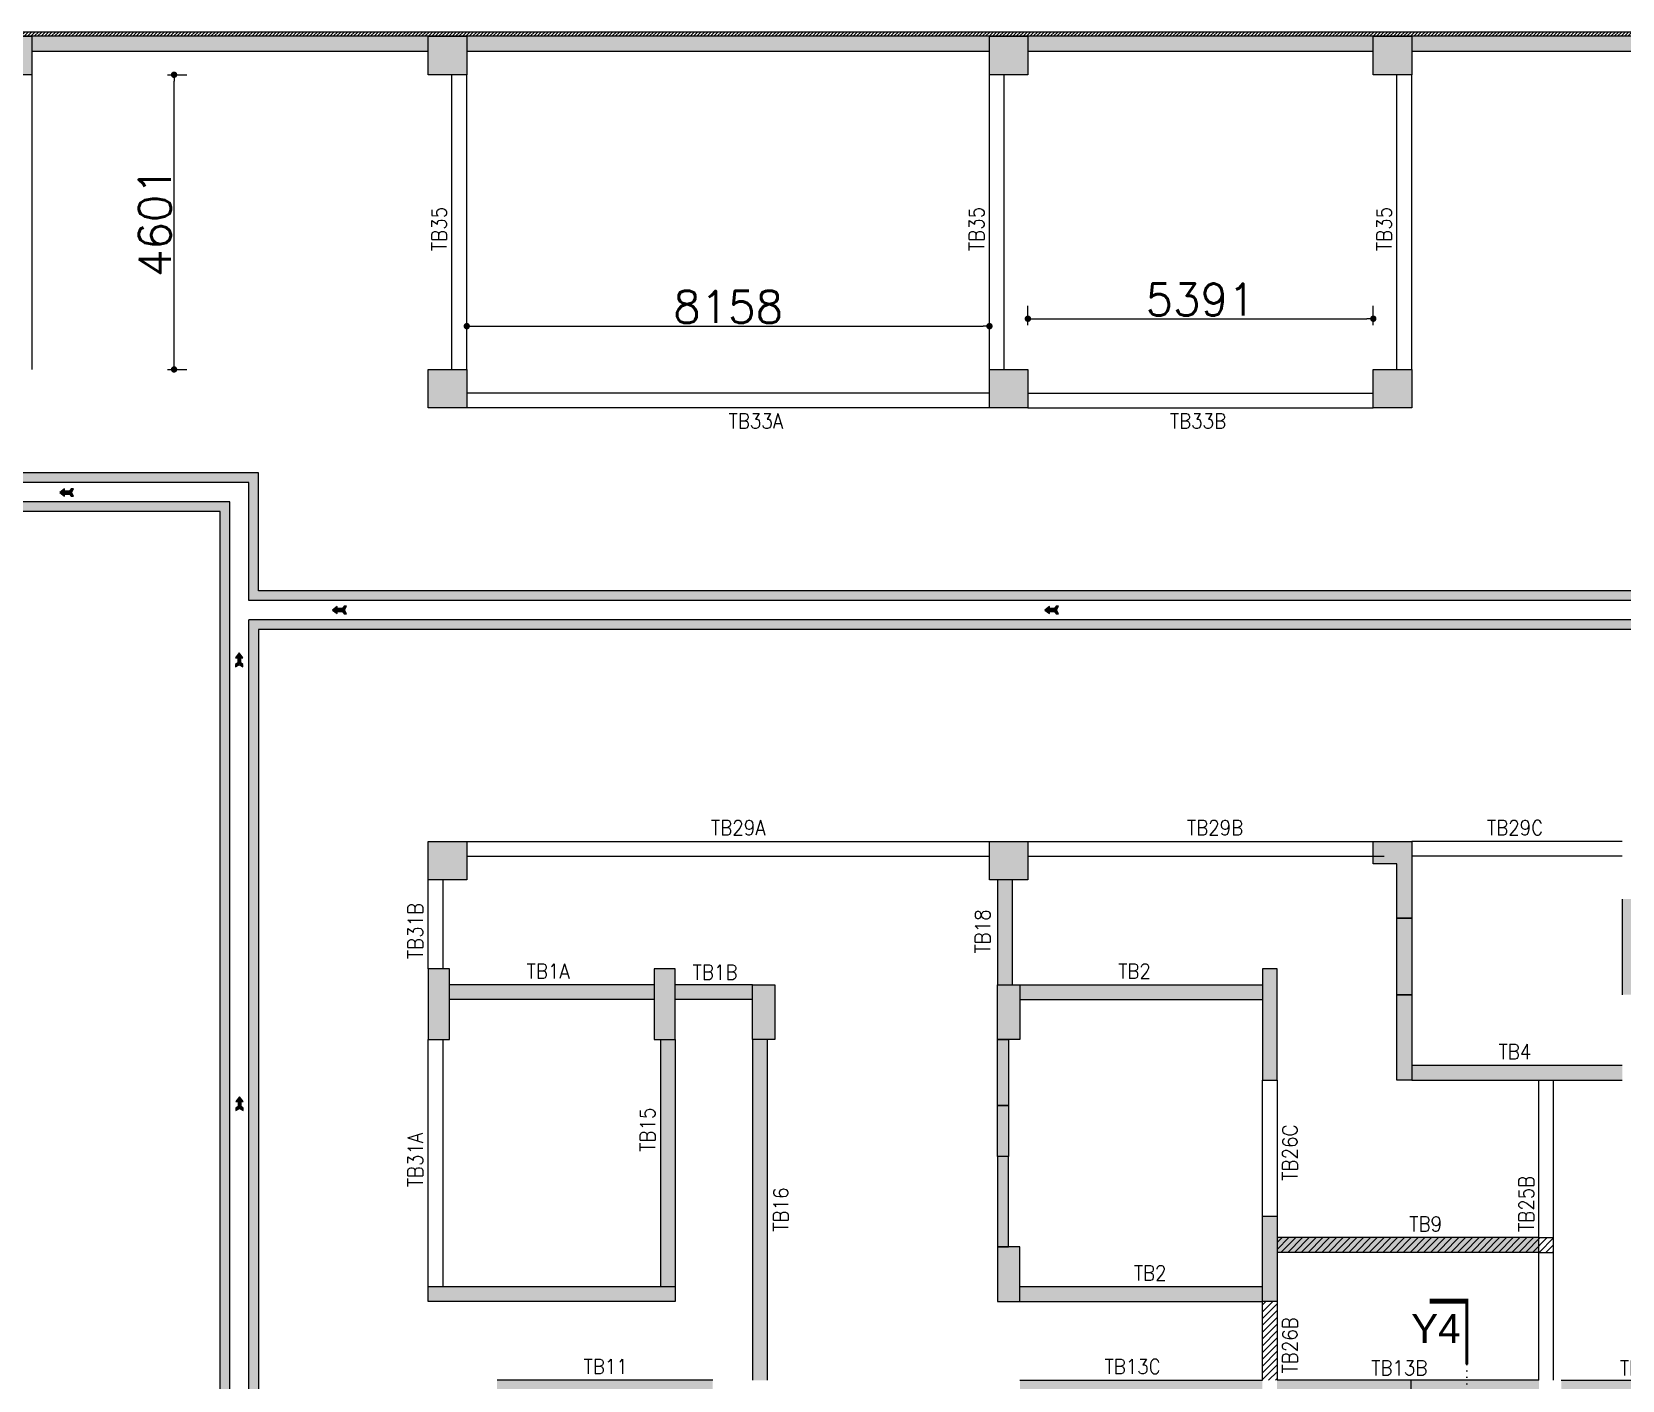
# Model space of a CAD drawing. Extents: x -200722 to 834823, y -494970 to 88783.
# Drawn here: x 270406 to 295228, y -300442 to -279397 of the extents above; entities that cross this region are included whole.
import ezdxf
from ezdxf.enums import TextEntityAlignment as Align

# ---------------------------------------------------------------- set-up
doc = ezdxf.new("R2010")
doc.units = 0
doc.header["$LTSCALE"] = 100
doc.header["$MEASUREMENT"] = 0
doc.header["$PDMODE"] = 34
doc.linetypes.add('DOT', pattern=[0.25, 0, -0.25])
doc.linetypes.add('HIDDEN', pattern=[0.375, 0.25, -0.125])
doc.layers.get('0').update_dxf_attribs({"linetype": 'CONTINUOUS'})
doc.layers.get('DEFPOINTS').update_dxf_attribs({"linetype": 'CONTINUOUS'})
doc.layers.add('1_STAIRS', color=6, linetype='CONTINUOUS', lineweight=5)
doc.layers.add('HATCH', color=252, linetype='CONTINUOUS', lineweight=30)
for name, color, linetype in [('B_NO', 3, 'CONTINUOUS'), ('B_PLAN', 3, 'CONTINUOUS'), ('COL', 150, 'CONTINUOUS'), ('COL. SHED. STEEL.', 6, 'CONTINUOUS'), ('COL_H', 235, 'CONTINUOUS'), ('DIM', 3, 'CONTINUOUS'), ('RCCWALL', 6, 'CONTINUOUS'), ('TEXT', 2, 'CONTINUOUS')]:
    doc.layers.add(name, color=color, linetype=linetype)
doc.styles.get("Standard").update_dxf_attribs({"font": 'simplex.shx'})
doc.styles.add('TIMES-N', font='arial.ttf')
doc.dimstyles.new('01 S.K', dxfattribs={"dimtxt": 230, "dimasz": 100, "dimexe": 200, "dimexo": 100, "dimgap": 50, "dimtad": 1, "dimdec": 0, "dimzin": 0, "dimdsep": 46, "dimtxsty": 'Standard', "dimblk": 'DOT', "dimcen": 0.09, "dimclrd": 4, "dimclre": 4, "dimclrt": 4, "dimadec": 0, "dimazin": 0, "dimtfac": 1, "dimtdec": 0, "dimtofl": 0, "dimtmove": 0, "dimatfit": 3, "dimfxl": 2, "dimtolj": 1, "dimtzin": 0, "dimarcsym": 1})

# ---------------------------------------------------------------- blocks, each defined once
blk = doc.blocks.new('_DOT')
at = {"color": 0, "linetype": 'ByBlock'}
blk.add_line((-0.5, 0), (-1, 0), dxfattribs=at)
at = {"color": 0, "linetype": 'ByBlock', "const_width": 0.5}
blk.add_lwpolyline([(-0.25, 0, 1), (0.25, 0, 1)], format="xyb", close=True, dxfattribs=at)
blk = doc.blocks.new('*D3031')
at = {"color": 4, "lineweight": -2, "ltscale": 0.4, "transparency": 16777216}
for p, q in [((277194, -284091), (277194, -283791)), ((285352, -284091), (285352, -283791)), ((277294, -283991), (285252, -283991))]:
    blk.add_line(p, q, dxfattribs=at)
at = {"layer": 'DEFPOINTS', "color": 0, "lineweight": -3, "ltscale": 0.4, "transparency": 16777216}
for p in [(285352, -283991), (277194, -284667), (285352, -284667)]:
    blk.add_point(p, dxfattribs=at)
at = {"color": 4, "lineweight": -2, "ltscale": 0.4, "transparency": 16777216, "xscale": 100, "yscale": 100, "zscale": 100, "rotation": 180}
blk.add_blockref('_DOT', (277194, -283991), dxfattribs=at)
at = {"color": 4, "lineweight": -2, "ltscale": 0.4, "transparency": 16777216, "xscale": 100, "yscale": 100, "zscale": 100}
blk.add_blockref('_DOT', (285352, -283991), dxfattribs=at)
at = {"color": 4, "lineweight": -3, "ltscale": 0.4, "transparency": 16777216, "insert": (281273, -283691), "char_height": 500, "attachment_point": 5}
blk.add_mtext('\\A1;8158', dxfattribs=at)
blk = doc.blocks.new('*D3032')
at = {"color": 4, "lineweight": -2, "ltscale": 0.4, "transparency": 16777216}
for p, q in [((285952, -283975), (285952, -283675)), ((291343, -283975), (291343, -283675)), ((286052, -283875), (291243, -283875))]:
    blk.add_line(p, q, dxfattribs=at)
at = {"layer": 'DEFPOINTS', "color": 0, "lineweight": -3, "ltscale": 0.4, "transparency": 16777216}
for p in [(291343, -283875), (285952, -284667), (291343, -284967)]:
    blk.add_point(p, dxfattribs=at)
at = {"color": 4, "lineweight": -2, "ltscale": 0.4, "transparency": 16777216, "xscale": 100, "yscale": 100, "zscale": 100, "rotation": 180}
blk.add_blockref('_DOT', (285952, -283875), dxfattribs=at)
at = {"color": 4, "lineweight": -2, "ltscale": 0.4, "transparency": 16777216, "xscale": 100, "yscale": 100, "zscale": 100}
blk.add_blockref('_DOT', (291343, -283875), dxfattribs=at)
at = {"color": 4, "lineweight": -3, "ltscale": 0.4, "transparency": 16777216, "insert": (288647, -283575), "char_height": 500, "attachment_point": 5}
blk.add_mtext('\\A1;5391', dxfattribs=at)
blk = doc.blocks.new('*D3035')
at = {"color": 4, "lineweight": -2, "ltscale": 0.4, "transparency": 16777216}
for p, q in [((272526, -280067), (272826, -280067)), ((272626, -284567), (272626, -280167)), ((272526, -284667), (272826, -284667))]:
    blk.add_line(p, q, dxfattribs=at)
at = {"layer": 'DEFPOINTS', "color": 0, "lineweight": -3, "ltscale": 0.4, "transparency": 16777216}
for p in [(270406, -280067), (272626, -280067), (270406, -284667)]:
    blk.add_point(p, dxfattribs=at)
at = {"color": 4, "lineweight": -2, "ltscale": 0.4, "transparency": 16777216, "xscale": 100, "yscale": 100, "zscale": 100}
for p, rotation in [((272626, -280067), 90), ((272626, -284667), 270)]:
    blk.add_blockref('_DOT', p, dxfattribs=dict(at, rotation=rotation))
at = {"color": 4, "lineweight": -3, "ltscale": 0.4, "transparency": 16777216, "insert": (272326, -282367), "char_height": 500, "attachment_point": 5, "rotation": 90}
blk.add_mtext('\\A1;4601', dxfattribs=at)

msp = doc.modelspace()

# ---------------------------------------------------------------- hatches: boundary and pattern name
at = {"ltscale": 0.4}
for points in [[(268205.3, -286281.7), (273794.4, -286281.7), (273794.4, -286431.7), (268205.3, -286431.7)], [(273794.4, -288122.7), (273944.4, -288122.7), (273944.4, -286281.7), (273794.4, -286281.7)], [(273494.4, -286731.7), (268205.3, -286731.7), (268205.3, -286881.7), (273494.4, -286881.7)], [(273494.4, -286881.7), (273344.4, -286881.7), (273344.4, -319943.1), (273494.4, -319943.1)], [(325511.6, -288122.7), (273794.4, -288122.7), (273794.4, -288272.7), (325511.6, -288272.7)], [(273794.4, -288572.7), (325511.6, -288572.7), (325511.6, -288722.7), (273794.4, -288722.7)], [(273794.4, -320393.1), (273944.4, -320393.1), (273944.4, -288722.7), (273794.4, -288722.7)]]:
    msp.add_hatch(color=8, dxfattribs=at).paths.add_polyline_path(points)
for points in [[(270994.7, -286612), (271020.5, -286645.6), (271056.5, -286645.6), (271024.7, -286588.1), (271056.5, -286530.6), (271020.5, -286530.6), (270994.7, -286564.2), (270914.1, -286564.2), (270914.1, -286531.7), (270840.5, -286588.1), (270914.1, -286644.6), (270915.1, -286612)], [(275254.3, -288445.1), (275280, -288478.7), (275316.1, -288478.7), (275284.2, -288421.2), (275316.1, -288363.7), (275280, -288363.7), (275254.3, -288397.3), (275173.7, -288397.3), (275173.7, -288364.7), (275100.1, -288421.2), (275173.7, -288477.7), (275174.7, -288445.1)], [(286368.9, -288445.1), (286394.6, -288478.7), (286430.7, -288478.7), (286398.8, -288421.2), (286430.7, -288363.7), (286394.6, -288363.7), (286368.9, -288397.3), (286288.2, -288397.3), (286288.2, -288364.7), (286214.6, -288421.2), (286288.2, -288477.7), (286289.2, -288445.1)], [(273618.9, -289246), (273585.2, -289271.8), (273585.2, -289307.8), (273642.7, -289275.9), (273700.2, -289307.8), (273700.2, -289271.8), (273666.6, -289246), (273666.6, -289165.4), (273699.2, -289165.4), (273642.7, -289091.8), (273586.3, -289165.4), (273618.9, -289166.4)], [(273624.7, -296172.6), (273591, -296198.4), (273591, -296234.4), (273648.5, -296202.5), (273706, -296234.4), (273706, -296198.4), (273672.4, -296172.6), (273672.4, -296092), (273705, -296092), (273648.5, -296018.4), (273592.1, -296092), (273624.7, -296093)]]:
    msp.add_hatch(color=8).paths.add_polyline_path(points)
at = {"lineweight": -3, "ltscale": 0.4}
h = msp.add_hatch(color=3, dxfattribs=at)
h.dxf.hatch_style = 1
h.paths.add_polyline_path([(267810.6, -325999.5), (268040.6, -325999.5), (268040.6, -324359.5), (267810.6, -324359.5)])
h.paths.add_polyline_path([(236658.6, -325999.5), (236888.6, -325999.5), (236888.6, -324359.5), (236658.6, -324359.5), (236658.6, -325999.5)])
h.paths.add_polyline_path([(316628.6, -294272), (316858.6, -294272), (316858.6, -292632), (316628.6, -292632)])
h.paths.add_polyline_path([(285476.6, -294272), (285706.6, -294272), (285706.6, -292632), (285476.6, -292632), (285476.6, -294272)])
h = msp.add_hatch(color=3, dxfattribs=at)
h.dxf.hatch_style = 1
h.paths.add_polyline_path([(240793.6, -329609.5), (240793.6, -327484.5), (241023.6, -327484.5), (241023.6, -329609.5)])
h.paths.add_polyline_path([(312493.6, -297882), (312493.6, -295757), (312723.6, -295757), (312723.6, -297882), (312493.6, -297882)])
h.paths.add_polyline_path([(246409.6, -324659.5), (246409.6, -326154.5), (246639.6, -326154.5), (246639.6, -324659.5)])
h.paths.add_polyline_path([(295227.6, -292932), (295227.6, -294427), (295457.6, -294427), (295457.6, -292932), (295227.6, -292932)])
h.paths.add_polyline_path([(258059.6, -326154.5), (258289.6, -326154.5), (258289.6, -324659.5), (258059.6, -324659.5)])
h.paths.add_polyline_path([(306877.6, -294427), (306877.6, -292932), (307107.6, -292932), (307107.6, -294427), (306877.6, -294427)])
at = {"lineweight": -3, "ltscale": 0.4, "true_color": 0x000000}
h = msp.add_hatch(color=18, dxfattribs=at)
h.dxf.hatch_style = 1
h.paths.add_polyline_path([(228105.6, -326229.5), (231298.6, -326229.5), (231298.6, -325999.5), (228105.6, -325999.5)])
h.paths.add_polyline_path([(273400.6, -326229.5), (276593.6, -326229.5), (276593.6, -325999.5), (273400.6, -325999.5)])
h.paths.add_polyline_path([(276923.6, -294502), (280116.6, -294502), (280116.6, -294272), (276923.6, -294272)])
h.paths.add_polyline_path([(325411.6, -294502), (325411.6, -294272), (322218.6, -294272), (322218.6, -294502), (325411.6, -294502)])
h.paths.add_polyline_path([(280446.6, -294502), (281652.6, -294502), (281652.6, -294272), (280446.6, -294272)])
h.paths.add_polyline_path([(231628.6, -326229.5), (232834.6, -326229.5), (232834.6, -325999.5), (231628.6, -325999.5)])
h.paths.add_polyline_path([(271864.6, -326229.5), (273070.6, -326229.5), (273070.6, -325999.5), (271864.6, -325999.5), (271864.6, -326229.5)])
h.paths.add_polyline_path([(320682.6, -294272), (320682.6, -294502), (321888.6, -294502), (321888.6, -294272), (320682.6, -294272)])
h = msp.add_hatch(color=18, dxfattribs=at)
h.dxf.hatch_style = 1
h.paths.add_polyline_path([(237008.6, -325999.5), (237008.6, -326229.5), (240793.6, -326229.5), (240793.6, -325999.5)])
h.paths.add_polyline_path([(263905.6, -326229.5), (267690.6, -326229.5), (267690.6, -325999.5), (263905.6, -325999.5)])
h.paths.add_polyline_path([(285826.6, -294272), (285826.6, -294502), (289611.6, -294502), (289611.6, -294272), (285826.6, -294272)])
h.paths.add_polyline_path([(316508.6, -294502), (316508.6, -294272), (312723.6, -294272), (312723.6, -294502), (316508.6, -294502)])
at = {"lineweight": -3, "ltscale": 0.4}
h = msp.add_hatch(color=3, dxfattribs=at)
h.dxf.hatch_style = 1
h.paths.add_polyline_path([(273300.6, -330709.5), (273300.6, -326849.5), (273070.6, -326849.5), (273070.6, -330709.5)])
h.paths.add_polyline_path([(231628.6, -330709.5), (231628.6, -326849.5), (231398.6, -326849.5), (231398.6, -330709.5)])
h.paths.add_polyline_path([(280446.6, -298982), (280446.6, -295122), (280216.6, -295122), (280216.6, -298982), (280446.6, -298982)])
h.paths.add_polyline_path([(321888.6, -295122), (321888.6, -298982), (322118.6, -298982), (322118.6, -295122), (321888.6, -295122)])
h = msp.add_hatch(color=3, dxfattribs=at)
h.dxf.hatch_style = 1
h.paths.add_polyline_path([(281882.6, -300442), (281882.6, -295122), (281652.6, -295122), (281652.6, -300442), (281882.6, -300442)])
h.paths.add_polyline_path([(233064.6, -332169.5), (233064.6, -326849.5), (232834.6, -326849.5), (232834.6, -332169.5)])
h.paths.add_polyline_path([(320452.6, -300442), (320682.6, -300442), (320682.6, -295122), (320452.6, -295122), (320452.6, -300442)])
at = {"lineweight": -3, "ltscale": 0.4, "true_color": 0x000000}
h = msp.add_hatch(color=18, dxfattribs=at)
h.dxf.hatch_style = 1
h.paths.add_polyline_path([(293012.6, -295757), (293242.6, -295757), (295227.6, -295757), (295227.6, -295527), (291942.6, -295527), (291942.6, -295757)])
at = {"ltscale": 0.4}
h = msp.add_hatch(dxfattribs=at)
h.set_pattern_fill('ANSI31', color=1, scale=600, style=0)
h.paths.add_polyline_path([(289841.6, -298446.7), (294157.6, -298446.7), (294157.6, -298216.7), (289841.6, -298216.7)])
at = {"lineweight": -3, "ltscale": 0.4, "true_color": 0x000000}
h = msp.add_hatch(color=18, dxfattribs=at)
h.dxf.hatch_style = 1
h.paths.add_polyline_path([(293927.6, -298446.7), (293927.6, -298216.7), (289841.6, -298216.7), (289841.6, -298446.7)])
h.paths.add_polyline_path([(290890.6, -298311), (290890.6, -299061), (292878.7, -299061), (292878.7, -298311)], flags=24)
h = msp.add_hatch(color=18, dxfattribs=at)
h.dxf.hatch_style = 1
h.paths.add_polyline_path([(237008.6, -330709.5), (237008.6, -330939.5), (240793.6, -330939.5), (240793.6, -330709.5)])
h.paths.add_polyline_path([(263905.6, -330939.5), (267690.6, -330939.5), (267690.6, -330709.5), (263905.6, -330709.5)])
h.paths.add_polyline_path([(285826.6, -298982), (285826.6, -299212), (289611.6, -299212), (289611.6, -298982), (285826.6, -298982)])
h.paths.add_polyline_path([(316508.6, -299212), (316508.6, -298982), (312723.6, -298982), (312723.6, -299212), (316508.6, -299212)])
at = {"ltscale": 0.4}
h = msp.add_hatch(dxfattribs=at)
h.set_pattern_fill('ANSI31', color=1, scale=600, style=0)
h.paths.add_polyline_path([(289841.6, -299212), (289611.6, -299212), (289611.6, -300442), (289841.6, -300442)])
at = {"lineweight": -3, "ltscale": 0.4, "true_color": 0x000000}
h = msp.add_hatch(color=18, dxfattribs=at)
h.dxf.hatch_style = 1
h.paths.add_polyline_path([(241023.6, -332169.5), (241023.6, -332399.5), (245109.6, -332399.5), (245109.6, -332169.5)])
h.paths.add_polyline_path([(308407.6, -300672), (312493.6, -300672), (312493.6, -300442), (308407.6, -300442)])
h.paths.add_polyline_path([(237008.6, -332399.5), (240793.6, -332399.5), (240793.6, -332169.5), (237008.6, -332169.5)])
h.paths.add_polyline_path([(263905.6, -332399.5), (267690.6, -332399.5), (267690.6, -332169.5), (263905.6, -332169.5)])
h.paths.add_polyline_path([(285826.6, -300672), (289611.6, -300672), (289611.6, -300442), (285826.6, -300442)])
h.paths.add_polyline_path([(312723.6, -300442), (312723.6, -300672), (316508.6, -300672), (316508.6, -300442), (312723.6, -300442)])
h.paths.add_polyline_path([(228850.6, -332399.5), (231398.6, -332399.5), (231628.6, -332399.5), (232214.6, -332399.5), (232214.6, -332169.5), (228850.6, -332169.5)])
h.paths.add_polyline_path([(272484.6, -332399.5), (273070.6, -332399.5), (273300.6, -332399.5), (275848.6, -332399.5), (275848.6, -332169.5), (272484.6, -332169.5)])
h.paths.add_polyline_path([(277668.6, -300672), (280216.6, -300672), (280446.6, -300672), (281032.6, -300672), (281032.6, -300442), (277668.6, -300442)])
h.paths.add_polyline_path([(321302.6, -300442), (321302.6, -300672), (321888.6, -300672), (322118.6, -300672), (324666.6, -300672), (324666.6, -300442), (321302.6, -300442)])
h.paths.add_polyline_path([(245459.6, -332399.5), (248539.6, -332399.5), (248539.6, -332169.5), (248359.6, -332169.5), (248289.6, -332169.5), (248059.6, -332169.5), (245459.6, -332169.5)])
h.paths.add_polyline_path([(304977.6, -300672), (308057.6, -300672), (308057.6, -300442), (305457.6, -300442), (305227.6, -300442), (305157.6, -300442), (304977.6, -300442)])
h.paths.add_polyline_path([(256159.6, -332399.5), (259239.6, -332399.5), (259239.6, -332169.5), (256639.6, -332169.5), (256409.6, -332169.5), (256339.6, -332169.5), (256159.6, -332169.5)])
h.paths.add_polyline_path([(294277.6, -300672), (297357.6, -300672), (297357.6, -300442), (297177.6, -300442), (297107.6, -300442), (296877.6, -300442), (294277.6, -300442)])
h.paths.add_polyline_path([(261590.5, -332399.5), (261590.5, -332169.5), (263675.6, -332169.5), (263675.6, -332169.5), (263675.6, -332399.5)])
h.paths.add_polyline_path([(289841.6, -300442), (291926.7, -300442), (291926.7, -300672), (289841.6, -300672), (289841.6, -300442)])
h.paths.add_polyline_path([(259589.6, -332169.5), (260713.5, -332169.5), (259589.6, -332169.5), (260713.5, -332169.5), (260713.5, -332399.5), (259589.6, -332399.5), (259589.6, -332169.5), (260713.5, -332169.5)])
h.paths.add_polyline_path([(292803.7, -300672), (292803.7, -300442), (293927.6, -300442), (293927.6, -300672)])
h.paths.add_polyline_path([(260713.5, -332399.5), (260713.5, -332169.5), (261590.5, -332169.5), (261590.5, -332399.5)])
h.paths.add_polyline_path([(291926.7, -300672), (291926.7, -300442), (292803.7, -300442), (292803.7, -300672)])
at = {"layer": 'COL_H', "ltscale": 0.4, "true_color": 0x000000}
for points in [[(291342.6, -292032), (291942.6, -292032), (291942.6, -293232), (291712.6, -293232), (291712.6, -292382), (291342.6, -292382)], [(291942.6, -294427), (291712.6, -294427), (291712.6, -293232), (291942.6, -293232)], [(276593.6, -294022), (276593.6, -295122), (276923.6, -295122), (276923.6, -294022)], [(280116.6, -294022), (280116.6, -295122), (280446.6, -295122), (280446.6, -294022)], [(289841.6, -295757), (289841.6, -294022), (289611.6, -294022), (289611.6, -295757)], [(281652.6, -294272), (282002.6, -294272), (282002.6, -295122), (281652.6, -295122)], [(285476.6, -294272), (285826.6, -294272), (285826.6, -295122), (285476.6, -295122)], [(291942.6, -294427), (291942.6, -295757), (291712.6, -295757), (291712.6, -294427)], [(285651.6, -296153), (285476.6, -296153), (285476.6, -295122), (285651.6, -295122)], [(285476.6, -296953), (285476.6, -296153), (285651.6, -296153), (285651.6, -296953)], [(285651.6, -296953), (285476.6, -296953), (285476.6, -298362), (285651.6, -298362)], [(289841.6, -297882), (289841.6, -299212), (289611.6, -299212), (289611.6, -297882)], [(285476.6, -299212), (285826.6, -299212), (285826.6, -298362), (285476.6, -298362)], [(280446.6, -298982), (280446.6, -299212), (276593.6, -299212), (276593.6, -298982)]]:
    msp.add_hatch(color=18, dxfattribs=at).paths.add_polyline_path(points)
at = {"layer": 'DIM', "ltscale": 0.4, "true_color": 0x000000}
h = msp.add_hatch(dxfattribs=at)
h.set_pattern_fill('ANSI31', color=18, scale=300, style=0)
h.set_pattern_definition([(45, (0, -330671.425), (-26.5165043, 26.5165043), [])])
h.paths.add_polyline_path([(264422.6, -279396.5), (325741.6, -279396.5), (325741.6, -279466.5), (264422.6, -279466.5)])
at = {"layer": 'HATCH', "ltscale": 0.4, "true_color": 0x000000}
for points in [[(269805.6, -279466.5), (270405.6, -279466.5), (270405.6, -280066.5), (269805.6, -280066.5)], [(276593.6, -279466.5), (277193.6, -279466.5), (277193.6, -280066.5), (276593.6, -280066.5)], [(285351.6, -279466.5), (285951.6, -279466.5), (285951.6, -280066.5), (285351.6, -280066.5)], [(291342.6, -279466.4), (291942.6, -279466.4), (291942.6, -280066.4), (291342.6, -280066.4)], [(276593.6, -284667), (277193.6, -284667), (277193.6, -285267), (276593.6, -285267)], [(285351.6, -284667), (285951.6, -284667), (285951.6, -285267), (285351.6, -285267)], [(291342.6, -284667), (291942.6, -284667), (291942.6, -285267), (291342.6, -285267)], [(276593.6, -292032), (277193.6, -292032), (277193.6, -292632), (276593.6, -292632)], [(285351.6, -292032), (285951.6, -292032), (285951.6, -292632), (285351.6, -292632)]]:
    msp.add_hatch(color=18, dxfattribs=at).paths.add_polyline_path(points)
at = {"layer": 'HATCH', "lineweight": -3, "ltscale": 0.4, "true_color": 0x000000}
for points in [[(276593.6, -279466.4), (270405.6, -279466.5), (270405.6, -279696.6), (276593.6, -279696.5)], [(285351.6, -279466.5), (277193.6, -279466.5), (277193.6, -279696.5), (285351.6, -279696.5)], [(291342.6, -279466.4), (285951.6, -279466.4), (285951.6, -279696.5), (291342.6, -279696.5)], [(297637.6, -279466.5), (291942.6, -279466.5), (291942.6, -279696.5), (297637.6, -279696.5)]]:
    msp.add_hatch(color=18, dxfattribs=at).paths.add_polyline_path(points)

# ---------------------------------------------------------------- linework, layer by layer
at = {"color": 18, "ltscale": 0.4, "true_color": 0x000000}
for p, q in [((273794.4, -286431.7, -2967), (268055.3, -286431.7, -4621.1)), ((273944.4, -286281.7, -2923.8), (268205.3, -286281.7, -4577.9)), ((273794.4, -288272.7, -2897.2), (273794.4, -286431.7, -2897.2)), ((273944.4, -288122.7, -2897.2), (273944.4, -286281.7, -2897.2)), ((273494.4, -286731.7, -4621.1), (268055.3, -286731.7, -4621.1)), ((273344.4, -286881.7, -4621.1), (268205.3, -286881.7, -4621.1)), ((273344.4, -319943.1, -2897.2), (273344.4, -286881.7, -2897.2)), ((273494.4, -320093.1, -2897.2), (273494.4, -286731.7, -2897.2)), ((325511.6, -288122.7, 550.8), (273944.4, -288122.7, 550.8)), ((325511.6, -288272.7, 550.8), (273794.4, -288272.7, 550.8)), ((325511.6, -288572.7, 550.8), (273794.4, -288572.7, 550.8)), ((325511.6, -288722.7, 550.8), (273944.4, -288722.7, 550.8))]:
    msp.add_line(p, q, dxfattribs=at)
at = {"color": 5, "lineweight": -3, "ltscale": 0.4}
msp.add_line((293927.6, -295757, 7446.6), (294157.6, -295757, 7446.6), dxfattribs=at)
at = {"color": 1, "ltscale": 0.4}
for p, q in [((293927.6, -298216.7, 7446.6), (294157.6, -298216.7, 7446.6)), ((293927.6, -298446.7, 7446.6), (294157.6, -298446.7, 7446.6))]:
    msp.add_line(p, q, dxfattribs=at)
at = {"color": 1, "linetype": 'DOT', "ltscale": 4}
msp.add_line((292803.7, -300196.3, -7446.6), (292803.7, -302807.7, -7446.6), dxfattribs=at)
at = {"color": 42, "ltscale": 0.4}
for points in [[(271024.7, -286588.1), (271056.5, -286530.6), (271020.5, -286530.6), (270994.7, -286564.2), (270914.1, -286564.2), (270914.1, -286531.7), (270840.5, -286588.1), (270914.1, -286644.6), (270915.1, -286612), (270994.7, -286612), (271020.5, -286645.6), (271056.5, -286645.6), (271024.7, -286588.1)], [(275284.2, -288421.2), (275316.1, -288363.7), (275280, -288363.7), (275254.3, -288397.3), (275173.7, -288397.3), (275173.7, -288364.7), (275100.1, -288421.2), (275173.7, -288477.7), (275174.7, -288445.1), (275254.3, -288445.1), (275280, -288478.7), (275316.1, -288478.7), (275284.2, -288421.2)], [(286398.8, -288421.2), (286430.7, -288363.7), (286394.6, -288363.7), (286368.9, -288397.3), (286288.2, -288397.3), (286288.2, -288364.7), (286214.6, -288421.2), (286288.2, -288477.7), (286289.2, -288445.1), (286368.9, -288445.1), (286394.6, -288478.7), (286430.7, -288478.7), (286398.8, -288421.2)], [(273642.7, -289275.9), (273700.2, -289307.8), (273700.2, -289271.8), (273666.6, -289246), (273666.6, -289165.4), (273699.2, -289165.4), (273642.7, -289091.8), (273586.3, -289165.4), (273618.9, -289166.4), (273618.9, -289246), (273585.2, -289271.8), (273585.2, -289307.8), (273642.7, -289275.9)], [(273648.5, -296202.5), (273706, -296234.4), (273706, -296198.4), (273672.4, -296172.6), (273672.4, -296092), (273705, -296092), (273648.5, -296018.4), (273592.1, -296092), (273624.7, -296093), (273624.7, -296172.6), (273591, -296198.4), (273591, -296234.4), (273648.5, -296202.5)]]:
    msp.add_lwpolyline(points, dxfattribs=at)
at = {"color": 18, "ltscale": 0.4, "true_color": 0x000000, "elevation": -2897.2}
for points in [[(273794.4, -320393.1), (273794.4, -288572.7)], [(273344.4, -319943.1), (273344.4, -288722.7)], [(273944.4, -288722.7), (273944.4, -320543.1)]]:
    msp.add_lwpolyline(points, dxfattribs=at)
at = {"layer": '1_STAIRS', "color": 18, "linetype": 'HIDDEN', "ltscale": 500, "true_color": 0x000000}
msp.add_line((293927.6, -300442, 7446.6), (291926.7, -300442, 7446.6), dxfattribs=at)
msp.add_line((293927.6, -300442, 7446.6), (291926.7, -300442, 7446.6), dxfattribs=at)
at = {"layer": '1_STAIRS', "color": 18, "ltscale": 500, "true_color": 0x000000}
for p, q in [((293927.6, -300442, 7446.6), (291926.7, -300442, 7446.6)), ((291926.7, -300442, 7446.6), (291926.7, -301975.9, 7446.6))]:
    msp.add_line(p, q, dxfattribs=at)
at = {"layer": 'B_PLAN', "color": 18, "ltscale": 0.4, "true_color": 0x000000}
for p, q in [((270405.6, -280066.5), (270405.6, -284667)), ((276963.6, -284667, 7446.6), (276963.6, -280066.5, 7446.6)), ((277193.6, -284667, 7446.6), (277193.6, -280066.5, 7446.6)), ((285351.6, -284667, 7997.4), (285351.6, -280066.5, 7446.6)), ((285581.6, -284667, 7997.4), (285581.6, -280066.5, 7446.6)), ((291712.6, -284667, 7446.6), (291712.6, -280066.4, 7446.6)), ((291942.6, -284667, 7446.6), (291942.6, -280066.4, 7446.6)), ((285351.6, -285037, 7997.4), (277193.6, -285037, 7163.9)), ((285951.6, -285037, 7997.4), (291342.6, -285037, 7446.6)), ((285351.6, -285267, 7997.4), (277193.6, -285267, 7163.9)), ((285951.6, -285267, 7997.4), (291342.6, -285267, 7446.6)), ((277193.6, -292032, 7446.6), (285351.6, -292032, 7446.6)), ((285951.6, -292032, 7446.6), (291512.6, -292032, 7446.6)), ((295227.6, -292032, 7446.6), (291942.6, -292032, 7446.6)), ((277193.6, -292262, 7446.6), (285351.6, -292262, 7446.6)), ((285951.6, -292262, 7446.6), (291512.6, -292262, 7446.6)), ((295227.6, -292262, 7446.6), (291942.6, -292262, 7446.6)), ((276593.6, -294022, 7446.6), (276593.6, -292632, 7446.6)), ((276823.6, -294022, 7446.6), (276823.6, -292632, 7446.6)), ((285476.6, -292632, 7446.6), (285476.6, -294272, 7446.6)), ((285706.6, -292632, 7446.6), (285706.6, -294272, 7446.6)), ((295227.6, -292932, 7446.6), (295227.6, -294427, 7446.6)), ((280116.6, -294272, 7446.6), (276923.6, -294272, 7446.6)), ((281652.6, -294272, 7446.6), (280446.6, -294272, 7446.6)), ((285826.6, -294272, 7446.6), (289611.6, -294272, 7446.6)), ((280116.6, -294502, 7446.6), (276923.6, -294502, 7446.6)), ((281652.6, -294502, 7446.6), (280446.6, -294502, 7446.6)), ((285826.6, -294502, 7446.6), (289611.6, -294502, 7446.6)), ((276593.6, -298982, 7446.6), (276593.6, -295122, 7446.6)), ((276823.6, -298982, 7446.6), (276823.6, -295122, 7446.6)), ((280216.6, -295122, 7446.6), (280216.6, -298982, 7446.6)), ((280446.6, -295122, 7446.6), (280446.6, -298982, 7446.6)), ((281652.6, -295122, 7446.6), (281652.6, -300442, 7446.6)), ((281882.6, -295122, 7446.6), (281882.6, -300442, 7446.6)), ((291942.6, -295527, 7446.6), (295227.6, -295527, 7446.6)), ((289611.6, -297882, 7446.6), (289611.6, -295757, 7446.6)), ((289841.6, -295757, 7446.6), (289841.6, -297882, 7446.6)), ((291942.6, -295757, 7446.6), (293927.6, -295757, 7446.6)), ((293927.6, -300442, 7446.6), (293927.6, -295757, 7446.6)), ((294157.6, -300442, 7446.6), (294157.6, -295757, 7446.6)), ((294157.6, -295757, 7446.6), (295227.6, -295757, 7446.6)), ((293927.6, -298216.7, 7446.6), (289841.6, -298216.7, 7446.6)), ((293927.6, -298446.7, 7446.6), (289841.6, -298446.7, 7446.6)), ((285826.6, -298982, 7446.6), (289611.6, -298982, 7446.6)), ((285826.6, -299212, 7446.6), (289611.6, -299212, 7446.6)), ((289611.6, -300442, 7446.6), (289611.6, -299212, 7446.6)), ((289841.6, -299212, 7446.6), (289841.6, -300442, 7446.6)), ((281032.6, -300442, 7446.6), (277668.6, -300442, 7446.6)), ((285826.6, -300442, 7446.6), (289611.6, -300442, 7446.6)), ((293927.6, -300442, 7446.6), (289841.6, -300442, 7446.6)), ((294277.6, -300442, 7446.6), (297357.6, -300442, 7446.6))]:
    msp.add_line(p, q, dxfattribs=at)
at = {"layer": 'COL', "color": 18, "ltscale": 500, "true_color": 0x000000}
msp.add_lwpolyline([(269805.6, -279466.5), (270405.6, -279466.5), (270405.6, -280066.5), (269805.6, -280066.5), (269805.6, -279466.5)], dxfattribs=at)
for points, elevation in [([(276593.6, -279466.5), (277193.6, -279466.5), (277193.6, -280066.5), (276593.6, -280066.5), (276593.6, -279466.5)], 7446.6), ([(285351.6, -279466.5), (285951.6, -279466.5), (285951.6, -280066.5), (285351.6, -280066.5), (285351.6, -279466.5)], 7446.6), ([(291342.6, -279466.4), (291942.6, -279466.4), (291942.6, -280066.4), (291342.6, -280066.4), (291342.6, -279466.4)], 7446.6), ([(276593.6, -284667), (277193.6, -284667), (277193.6, -285267), (276593.6, -285267), (276593.6, -284667)], 7446.6), ([(285351.6, -284667), (285951.6, -284667), (285951.6, -285267), (285351.6, -285267), (285351.6, -284667)], 7997.4), ([(291342.6, -284667), (291942.6, -284667), (291942.6, -285267), (291342.6, -285267), (291342.6, -284667)], 7446.6), ([(276593.6, -292032), (277193.6, -292032), (277193.6, -292632), (276593.6, -292632), (276593.6, -292032)], 7446.6), ([(285351.6, -292032), (285951.6, -292032), (285951.6, -292632), (285351.6, -292632), (285351.6, -292032)], 7446.6)]:
    msp.add_lwpolyline(points, dxfattribs=dict(at, elevation=elevation))
at = {"layer": 'COL. SHED. STEEL.', "color": 18, "ltscale": 500, "true_color": 0x000000, "elevation": 7446.6}
for points in [[(291342.6, -292032), (291942.6, -292032), (291942.6, -293232), (291712.6, -293232), (291712.6, -292382), (291712.6, -292382), (291342.6, -292382), (291342.6, -292032)], [(276593.6, -294022), (276593.6, -295122), (276923.6, -295122), (276923.6, -294022), (276593.6, -294022)], [(280116.6, -294022), (280116.6, -295122), (280446.6, -295122), (280446.6, -294022), (280116.6, -294022)], [(289841.6, -295757), (289841.6, -294022), (289611.6, -294022), (289611.6, -295757), (289841.6, -295757)], [(281652.6, -294272), (282002.6, -294272), (282002.6, -295122), (281652.6, -295122), (281652.6, -294272)], [(285476.6, -294272), (285826.6, -294272), (285826.6, -295122), (285476.6, -295122), (285476.6, -294272)], [(291942.6, -294427), (291942.6, -295757), (291712.6, -295757), (291712.6, -294427), (291942.6, -294427)], [(285476.6, -296953), (285476.6, -296153), (285651.6, -296153), (285651.6, -296953), (285651.6, -296953), (285476.6, -296953)], [(289841.6, -297882), (289841.6, -299212), (289611.6, -299212), (289611.6, -297882), (289841.6, -297882)], [(285476.6, -299212), (285826.6, -299212), (285826.6, -298362), (285476.6, -298362), (285476.6, -299212)], [(280446.6, -298982), (280446.6, -299212), (276593.6, -299212), (276593.6, -298982), (280446.6, -298982)]]:
    msp.add_lwpolyline(points, dxfattribs=at)
for points in [[(291942.6, -294427), (291712.6, -294427), (291712.6, -293232), (291942.6, -293232)], [(285651.6, -296153), (285476.6, -296153), (285476.6, -295122), (285651.6, -295122)], [(285651.6, -296953), (285476.6, -296953), (285476.6, -298362), (285651.6, -298362)]]:
    msp.add_lwpolyline(points, close=True, dxfattribs=at)
at = {"layer": 'DIM', "color": 1, "elevation": -7446.6}
msp.add_lwpolyline([(292220.6, -299207.2, 80, 80, 0), (292803.7, -299207.2, 50, 50, 0), (292803.7, -300196.3, 50, 50, 0)], format="xyseb", dxfattribs=at)
at = {"layer": 'RCCWALL', "color": 1, "ltscale": 0.4, "elevation": 7446.6}
msp.add_lwpolyline([(264422.6, -279396.5), (325741.6, -279396.5), (325741.6, -279466.5), (264422.6, -279466.5)], close=True, dxfattribs=at)
at = {"layer": 'RCCWALL', "color": 42, "ltscale": 0.4}
for points, elevation in [([(276593.6, -279466.4), (270405.6, -279466.5), (270405.6, -279696.6), (276593.6, -279696.5)], -2897.2), ([(285351.6, -279466.5), (277193.6, -279466.5), (277193.6, -279696.5), (285351.6, -279696.5)], 7446.6), ([(291342.6, -279466.4), (285951.6, -279466.4), (285951.6, -279696.5), (291342.6, -279696.5)], 7446.6), ([(297637.6, -279466.5), (291942.6, -279466.5), (291942.6, -279696.5), (297637.6, -279696.5)], 7446.6)]:
    msp.add_lwpolyline(points, close=True, dxfattribs=dict(at, elevation=elevation))

# ---------------------------------------------------------------- texts
at = {"layer": 'B_NO', "color": 18, "true_color": 0x000000, "width": 0.9}
for s, p in [('TB35', (276879.3, -282817.2, -2897.2)), ('TB35', (285267.3, -282817.2, -2621.8)), ('TB35', (291628.3, -282817.2, -2897.2)), ('TB31B', (276508.2, -293868.7, -6345.1)), ('TB18', (285361.2, -293782.1, -2897.2)), ('TB15', (280132.3, -296876.4, -2897.2)), ('TB31A', (276508.2, -297429.5, -6345.1)), ('TB26C', (290158, -297327.3, -2897.2)), ('TB25B', (293848.9, -298127.8, 11996.1)), ('TB16', (282211.1, -298122.8)), ('TB26B', (290158, -300334.8, -2897.2))]:
    msp.add_text(s, height=232, rotation=90, dxfattribs=at).set_placement(p)
for s, p in [('TB33A', (281281.7, -285587.5, -10619.2)), ('TB33B', (288168.9, -285587.5, -10619.2)), ('TB29A', (281007, -291934.7, 1724)), ('TB29B', (288435.4, -291934.7)), ('TB29C', (293118, -291934.7)), ('TB1A', (278130, -294174.7)), ('TB1B', (280720.8, -294190.9, -7446.6)), ('TB2', (287359.9, -294174.7)), ('TB4', (293297.5, -295429.7)), ('TB9', (291905.8, -298119.3)), ('TB2', (287604.6, -298884.7)), ('TB11', (279017.8, -300344.7)), ('TB13C', (287148.1, -300344.7)), ('TB13B', (291310.4, -300366.6, 7446.6)), ('TB13A', (295191.1, -300366.6))]:
    msp.add_text(s, height=232, dxfattribs=at).set_placement(p)
at = {"layer": 'TEXT', "color": 18, "true_color": 0x000000, "style": 'TIMES-N'}
msp.add_text('Y4', height=450, dxfattribs=at).set_placement((291935, -299635.3, -7446.6), align=Align.MIDDLE_LEFT)

# ---------------------------------------------------------------- dimensions: what is measured, and where the dimension line sits
at = {"color": 5, "lineweight": -3, "ltscale": 0.4}
dim = msp.add_linear_dim(base=(272626.323, -280066.543), p1=(270405.6247, -284667.0432), p2=(270405.6247, -280066.543), angle=90, dimstyle='01 S.K', override={"dimtxt": 500, "dimfxl": 100, "dimfxlon": 1}, dxfattribs=at)
dim.commit()
dim.dimension.update_dxf_attribs({"geometry": '*D3035', "text_midpoint": (272326.323, -282366.7931)})
for base, p1, p2, picture, middle in [((285351.6, -283991), (277193.6, -284667, 7446.6), (285351.6, -284667, 7997.4), '*D3031', (281272.6, -283691)), ((291342.6, -283874.9), (285951.6, -284667, 7997.4), (291342.6, -284967, 7446.6), '*D3032', (288647.1, -283574.9))]:
    dim = msp.add_linear_dim(base=base, p1=p1, p2=p2, dimstyle='01 S.K', override={"dimtxt": 500, "dimfxl": 100, "dimfxlon": 1}, dxfattribs=at)
    dim.commit()
    dim.dimension.update_dxf_attribs({"geometry": picture, "text_midpoint": middle})

doc.saveas('drawing.dxf')
